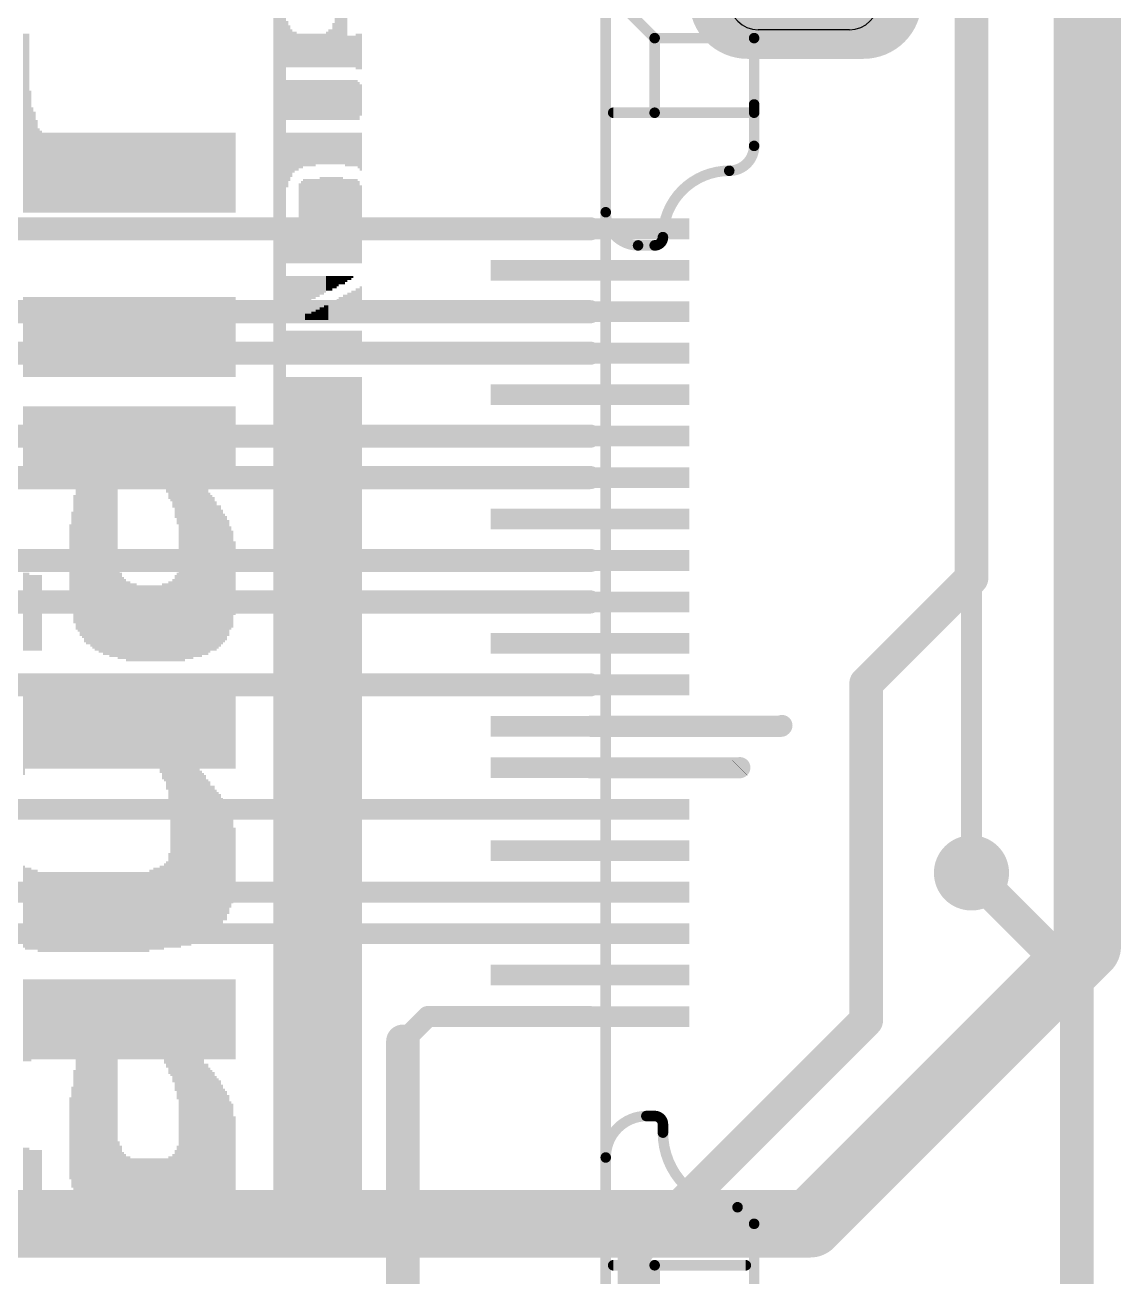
# Model space of a CAD drawing. Extents: x -12.5 to 70.1, y -12.4 to 85.2.
# Drawn here: x 24.9 to 38.13, y 9.86 to 24.96 of the extents above; entities that cross this region are included whole.
import ezdxf

# ---------------------------------------------------------------- set-up
doc = ezdxf.new("R2010")
doc.units = 0
for name, color, linetype in [('1', 12, 'CONTINUOUS'), ('16', 132, 'CONTINUOUS'), ('17', 110, 'CONTINUOUS'), ('18', 110, 'CONTINUOUS'), ('20', 53, 'CONTINUOUS'), ('21', 40, 'CONTINUOUS'), ('51', 253, 'CONTINUOUS')]:
    doc.layers.add(name, color=color, linetype=linetype)

# ---------------------------------------------------------------- blocks, each defined once
blk = doc.blocks.new('RECT')
blk.add_solid([(-0.5, -0.5), (0.5, -0.5), (-0.5, 0.5), (0.5, 0.5)])
blk = doc.blocks.new('LONGP100')
at = {"const_width": 1}
blk.add_lwpolyline([(-0.5, 0), (0.5, 0)], dxfattribs=at)
at = {"const_width": 0.5}
for points in [[(-0.5, 0.25, 1), (-0.5, -0.25)], [(0.5, -0.25, 1), (0.5, 0.25)]]:
    blk.add_lwpolyline(points, format="xyb", dxfattribs=at)
blk = doc.blocks.new('ROUNDV')
at = {"const_width": 0.5}
blk.add_lwpolyline([(0, -0.25, 1), (0, 0.25, 1), (0, -0.25)], format="xyb", dxfattribs=at)

msp = doc.modelspace()

# ---------------------------------------------------------------- linework, layer by layer
at = {"layer": '1'}
for points, const_width in [([(36.322, 29.972), (36.322, 22.352)], 0.4064), ([(19.2, 22.5), (31.72, 22.5)], 0.28), ([(36.322, 22.352), (36.322, 18.288)], 0.4064), ([(17.6, 21.5), (31.72, 21.5)], 0.28), ([(19.2, 21), (31.72, 21)], 0.28), ([(31.72, 20), (17.7, 20)], 0.28), ([(18, 19.5), (31.72, 19.5)], 0.28), ([(31.72, 18.5), (17.3, 18.5)], 0.28), ([(36.322, 18.288), (35.052, 17.018)], 0.4064), ([(17.6, 18), (31.72, 18)], 0.28), ([(35.052, 16.002), (35.052, 17.018)], 0.4064), ([(31.72, 17), (17.3, 17)], 0.28), ([(31.72, 16.5), (34.026, 16.5)], 0.254), ([(34.026, 16.5), (34.036, 16.51)], 0.254), ([(35.052, 12.954), (35.052, 16.002)], 0.4064), ([(31.72, 16), (33.526, 16)], 0.254), ([(33.526, 16), (33.528, 16.002)], 0.254), ([(11, 15.5), (31.72, 15.5)], 0.25), ([(37.592, 13.462), (36.322, 14.732)], 0.4064), ([(31.72, 14.5), (7.4, 14.5)], 0.25), ([(31.72, 14), (9.6, 14)], 0.25), ([(37.592, 3.8354), (37.592, 13.462)], 0.4064), ([(32.258, 10.16), (35.052, 12.954)], 0.4064), ([(29.764, 13), (29.464, 12.7)], 0.254), ([(31.72, 13), (29.764, 13)], 0.254), ([(29.464, 12.7), (29.464, 3.302)], 0.4064), ([(32.258, 4.826), (32.258, 10.16)], 0.4064)]:
    msp.add_lwpolyline(points, dxfattribs=dict(at, const_width=const_width))
for points, const_width in [([(31.72, 22.43, 1), (31.72, 22.57)], 0.14), ([(36.4236, 22.352, 1), (36.2204, 22.352)], 0.2032), ([(36.2204, 22.352, 1), (36.4236, 22.352)], 0.2032), ([(31.72, 21.43, 1), (31.72, 21.57)], 0.14), ([(31.72, 20.93, 1), (31.72, 21.07)], 0.14), ([(31.72, 19.93, 1), (31.72, 20.07)], 0.14), ([(31.72, 19.43, 1), (31.72, 19.57)], 0.14), ([(31.72, 18.43, 1), (31.72, 18.57)], 0.14), ([(36.3938, 18.2162, 1), (36.2502, 18.3598)], 0.2032), ([(36.2204, 18.288, 1), (36.4236, 18.288)], 0.2032), ([(31.72, 17.93, 1), (31.72, 18.07)], 0.14), ([(35.1536, 17.018, 1), (34.9504, 17.018)], 0.2032), ([(31.72, 16.93, 1), (31.72, 17.07)], 0.14), ([(34.9802, 17.0898, 1), (35.1238, 16.9462)], 0.2032), ([(31.72, 16.5635, 1), (31.72, 16.4365)], 0.127), ([(33.9811, 16.5449, 1), (34.0709, 16.4551)], 0.127), ([(34.0809, 16.4651, 1), (33.9911, 16.5549)], 0.127), ([(34.026, 16.4365, 1), (34.026, 16.5635)], 0.127), ([(35.1536, 16.002, 1), (34.9504, 16.002)], 0.2032), ([(31.72, 16.0635, 1), (31.72, 15.9365)], 0.127), ([(33.4811, 16.0449, 1), (33.5709, 15.9551)], 0.127), ([(33.5729, 15.9571, 1), (33.4831, 16.0469)], 0.127), ([(33.526, 15.9365, 1), (33.526, 16.0635)], 0.127), ([(34.9504, 16.002, 1), (35.1536, 16.002)], 0.2032), ([(31.72, 15.4375, 1), (31.72, 15.5625)], 0.125), ([(36.3938, 14.8038, 1), (36.2502, 14.6602)], 0.2032), ([(31.72, 14.4375, 1), (31.72, 14.5625)], 0.125), ([(31.72, 13.9375, 1), (31.72, 14.0625)], 0.125), ([(37.6936, 13.462, 1), (37.4904, 13.462)], 0.2032), ([(37.5202, 13.3902, 1), (37.6638, 13.5338)], 0.2032), ([(35.1238, 12.8822, 1), (34.9802, 13.0258)], 0.2032), ([(29.764, 13.0635, 1), (29.764, 12.9365)], 0.127), ([(29.8089, 12.9551, 1), (29.7191, 13.0449)], 0.127), ([(31.72, 12.9365, 1), (31.72, 13.0635)], 0.127), ([(34.9504, 12.954, 1), (35.1536, 12.954)], 0.2032), ([(29.5656, 12.7, 1), (29.3624, 12.7)], 0.2032), ([(29.4191, 12.7449, 1), (29.5089, 12.6551)], 0.127), ([(32.3596, 10.16, 1), (32.1564, 10.16)], 0.2032), ([(32.1862, 10.2318, 1), (32.3298, 10.0882)], 0.2032)]:
    msp.add_lwpolyline(points, format="xyb", dxfattribs=dict(at, const_width=const_width))
at = {"layer": '16'}
for points, const_width in [([(36.322, 14.732), (36.322, 27.686)], 0.254), ([(37.719, 27.051), (37.719, 13.843)], 0.8128), ([(37.719, 13.843), (34.376, 10.5)], 0.8128), ([(34.376, 10.5), (1.25, 10.5)], 0.8128)]:
    msp.add_lwpolyline(points, dxfattribs=dict(at, const_width=const_width))
for points, const_width in [([(36.2585, 14.732, 1), (36.3855, 14.732)], 0.127), ([(37.8627, 13.6993, 1), (37.5753, 13.9867)], 0.4064), ([(37.5158, 13.843, 1), (37.9222, 13.843)], 0.4064), ([(34.376, 10.2968, 1), (34.376, 10.7032)], 0.4064), ([(34.2323, 10.6437, 1), (34.5197, 10.3563)], 0.4064)]:
    msp.add_lwpolyline(points, format="xyb", dxfattribs=dict(at, const_width=const_width))
at = {"layer": '20'}
for p, q in [((34.3, 24.9), (33.75, 24.9)), ((34.85, 24.9), (34.3, 24.9))]:
    msp.add_line(p, q, dxfattribs=at)
for centre, start, end in [((33.75, 25.25), 180, 270), ((34.85, 25.25), 270, 0)]:
    msp.add_arc(centre, 0.35, start, end, dxfattribs=at)
at = {"layer": '51', "const_width": 0.127}
for points in [[(31.91, 22.7), (31.91, 25.45)], [(33.7, 24.8), (33.7, 25.4)], [(32.5, 24.8), (32, 25.3)], [(32.5, 23.9), (32.5, 24.8)], [(32.5, 24.8), (33.7, 24.8)], [(33.7, 24.8), (33.7, 24)], [(33.7, 24), (33.7, 23.9)], [(33.7, 24), (33.7, 23.5)], [(32.5, 23.9), (32, 23.9)], [(33.7, 23.9), (32.5, 23.9)], [(31.91, 11.3), (31.91, 22.7)], [(32.5, 22.3), (32.3, 22.3)], [(32.5, 11.8), (32.4, 11.8)], [(32.6, 11.6), (32.6, 11.7)], [(31.91, 8.55), (31.91, 11.3)], [(33.7, 9.7), (33.7, 10.5)], [(32.5, 10), (32, 10)], [(33.6, 10), (32.5, 10)], [(32.5, 10), (32.5, 9.5)]]:
    msp.add_lwpolyline(points, dxfattribs=at)
at = {"layer": '51'}
for points, const_width in [([(32.5318, 24.8, 1), (32.4682, 24.8)], 0.0635), ([(32.5, 24.8317, 1), (32.5, 24.7683)], 0.0635), ([(32.4775, 24.7775, 1), (32.5225, 24.8225)], 0.0635), ([(33.7318, 24.8, 1), (33.6683, 24.8)], 0.0635), ([(33.6683, 24.8, 1), (33.7318, 24.8)], 0.0635), ([(33.7, 24.7683, 1), (33.7, 24.8317)], 0.0635), ([(33.7318, 24, 1), (33.6683, 24)], 0.0635), ([(33.7318, 24, 1), (33.6683, 24)], 0.0635), ([(33.6683, 24, 1), (33.7318, 24)], 0.0635), ([(32, 23.9318, 1), (32, 23.8683)], 0.0635), ([(32.5, 23.9318, 1), (32.5, 23.8683)], 0.0635), ([(32.4682, 23.9, 1), (32.5318, 23.9)], 0.0635), ([(32.5, 23.8683, 1), (32.5, 23.9318)], 0.0635), ([(33.6683, 23.9, 1), (33.7318, 23.9)], 0.0635), ([(33.7, 23.8683, 1), (33.7, 23.9318)], 0.0635), ([(33.4, 23.2, 0.4142), (33.7, 23.5)], 0.127), ([(33.7318, 23.5, 1), (33.6683, 23.5)], 0.0635), ([(33.6683, 23.5, 1), (33.7318, 23.5)], 0.0635), ([(33.4, 23.2, 0.4142), (32.6, 22.4)], 0.127), ([(33.4, 23.2318, 1), (33.4, 23.1683)], 0.0635), ([(33.4, 23.1683, 1), (33.4, 23.2318)], 0.0635), ([(31.91, 22.7, 0.4142), (32.3, 22.3)], 0.127), ([(31.9417, 22.6996, 1), (31.8783, 22.7004)], 0.0635), ([(31.9417, 22.7, 1), (31.8783, 22.7)], 0.0635), ([(31.8783, 22.7, 1), (31.9417, 22.7)], 0.0635), ([(32.3, 22.3317, 1), (32.3, 22.2683)], 0.0635), ([(32.2996, 22.2683, 1), (32.3004, 22.3317)], 0.0635), ([(32.5, 22.3, 0.4142), (32.6, 22.4)], 0.127), ([(32.5, 22.3317, 1), (32.5, 22.2683)], 0.0635), ([(32.5, 22.2683, 1), (32.5, 22.3317)], 0.0635), ([(32.6318, 22.4, 1), (32.5682, 22.4)], 0.0635), ([(32.5682, 22.4, 1), (32.6318, 22.4)], 0.0635), ([(32.4, 11.8, 0.4142), (31.91, 11.3)], 0.127), ([(32.4, 11.8318, 1), (32.4, 11.7683)], 0.0635), ([(32.4003, 11.7683, 1), (32.3997, 11.8317)], 0.0635), ([(32.6, 11.7, 0.4142), (32.5, 11.8)], 0.127), ([(32.5, 11.8318, 1), (32.5, 11.7683)], 0.0635), ([(32.5, 11.7683, 1), (32.5, 11.8318)], 0.0635), ([(32.6318, 11.7, 1), (32.5682, 11.7)], 0.0635), ([(32.5682, 11.7, 1), (32.6318, 11.7)], 0.0635), ([(32.6318, 11.6, 1), (32.5682, 11.6)], 0.0635), ([(32.5682, 11.6, 1), (32.6318, 11.6)], 0.0635), ([(32.6, 11.6, 0.4142), (33.5, 10.7)], 0.127), ([(31.9417, 11.3, 1), (31.8783, 11.3)], 0.0635), ([(31.8783, 11.2997, 1), (31.9417, 11.3003)], 0.0635), ([(31.8783, 11.3, 1), (31.9417, 11.3)], 0.0635), ([(33.5, 10.7318, 1), (33.5, 10.6683)], 0.0635), ([(33.7, 10.5, 0.4142), (33.5, 10.7)], 0.127), ([(33.5, 10.6683, 1), (33.5, 10.7318)], 0.0635), ([(33.7318, 10.5, 1), (33.6683, 10.5)], 0.0635), ([(33.6683, 10.5, 1), (33.7318, 10.5)], 0.0635), ([(32, 10.0318, 1), (32, 9.9682)], 0.0635), ([(32.5, 10.0318, 1), (32.5, 9.9682)], 0.0635), ([(32.5318, 10, 1), (32.4682, 10)], 0.0635), ([(32.5, 9.9682, 1), (32.5, 10.0318)], 0.0635), ([(33.6, 9.9682, 1), (33.6, 10.0318)], 0.0635)]:
    msp.add_lwpolyline(points, format="xyb", dxfattribs=dict(at, const_width=const_width))

# ---------------------------------------------------------------- block references
at = {"layer": '1', "xscale": 0.25, "yscale": 2.4, "rotation": 90}
for p in [(31.72, 22.5), (31.72, 22), (31.72, 21.5), (31.72, 21), (31.72, 20.5), (31.72, 20), (31.72, 19.5), (31.72, 19), (31.72, 18.5), (31.72, 18), (31.72, 17.5), (31.72, 17), (31.72, 16.5), (31.72, 16), (31.72, 15.5), (31.72, 15), (31.72, 14.5), (31.72, 14), (31.72, 13.5), (31.72, 13)]:
    msp.add_blockref('RECT', p, dxfattribs=at)
at = {"layer": '17', "xscale": 1.4, "yscale": 1.4, "rotation": 180}
msp.add_blockref('LONGP100', (34.32, 25.25), dxfattribs=at)
msp.add_blockref('LONGP100', (34.32, 25.25), dxfattribs=at)
at = {"layer": '18', "xscale": 0.9064, "yscale": 0.9064}
msp.add_blockref('ROUNDV', (36.322, 14.732), dxfattribs=at)
msp.add_blockref('ROUNDV', (36.322, 14.732), dxfattribs=at)
at = {"layer": '21', "yscale": 0.0254, "rotation": 90}
for p, xscale in [((27.9146, 20.955), 21.209), ((27.94, 20.955), 21.209), ((27.9654, 20.955), 21.209), ((27.9908, 20.955), 21.209), ((28.0162, 20.955), 21.209), ((28.0416, 20.955), 21.209), ((28.6766, 24.9301), 0.9652), ((28.702, 24.9555), 1.016), ((28.7274, 24.9555), 1.016), ((28.7528, 24.9555), 1.016), ((28.7782, 24.9555), 1.016), ((28.6512, 24.8539), 0.8128), ((28.067, 24.7269), 0.5588), ((28.0924, 24.7015), 0.508), ((28.6258, 24.7142), 0.5334), ((24.892, 23.7744), 2.159), ((24.9174, 23.7744), 2.159), ((24.9428, 23.7744), 2.159), ((28.1178, 24.6761), 0.4572), ((28.1432, 24.6634), 0.4318), ((28.1686, 24.6634), 0.4318), ((28.194, 24.6507), 0.4064), ((28.2194, 24.6507), 0.4064), ((28.2448, 24.6507), 0.4064), ((28.2702, 24.6507), 0.4064), ((28.2956, 24.6507), 0.4064), ((28.321, 24.6507), 0.4064), ((28.3464, 24.6507), 0.4064), ((28.3718, 24.6507), 0.4064), ((28.3972, 24.6507), 0.4064), ((28.4226, 24.6507), 0.4064), ((28.448, 24.6507), 0.4064), ((28.4734, 24.6507), 0.4064), ((28.4988, 24.6507), 0.4064), ((28.5242, 24.6507), 0.4064), ((28.5496, 24.6634), 0.4318), ((28.575, 24.6761), 0.4572), ((28.6004, 24.6761), 0.4572), ((28.8036, 24.638), 0.381), ((28.829, 24.638), 0.381), ((28.8544, 24.638), 0.381), ((28.8798, 24.638), 0.381), ((28.9052, 24.638), 0.4318), ((28.9306, 24.638), 0.4318), ((28.956, 24.638), 0.4318), ((24.9682, 23.4315), 1.4732), ((28.067, 24.0538), 0.4826), ((28.0924, 24.0538), 0.4826), ((28.1178, 24.0538), 0.4826), ((28.1432, 24.0538), 0.4826), ((28.1686, 24.0538), 0.4826), ((28.194, 24.0538), 0.4826), ((28.2194, 24.0538), 0.4826), ((28.2448, 24.0538), 0.4826), ((28.2702, 24.0538), 0.4826), ((28.2956, 24.0538), 0.4826), ((28.321, 24.0538), 0.4826), ((28.3464, 24.0538), 0.4826), ((28.3718, 24.0538), 0.4826), ((28.3972, 24.0538), 0.4826), ((28.4226, 24.0538), 0.4826), ((28.448, 24.0538), 0.4826), ((28.4734, 24.0538), 0.4826), ((28.4988, 24.0538), 0.4826), ((28.5242, 24.0538), 0.4826), ((28.5496, 24.0538), 0.4826), ((28.575, 24.0538), 0.4826), ((28.6004, 24.0538), 0.4826), ((28.6258, 24.0538), 0.4826), ((28.6512, 24.0538), 0.4826), ((28.6766, 24.0538), 0.4826), ((28.702, 24.0538), 0.4826), ((28.7274, 24.0538), 0.4826), ((28.7528, 24.0538), 0.4826), ((28.7782, 24.0538), 0.4826), ((28.8036, 24.0538), 0.4826), ((28.829, 24.0538), 0.4826), ((28.8544, 24.0538), 0.4826), ((28.8798, 24.0538), 0.4826), ((28.9052, 24.0538), 0.4826), ((28.9306, 24.0411), 0.4572), ((28.956, 24.0538), 0.381), ((24.9936, 23.3299), 1.27), ((25.019, 23.3045), 1.2192), ((25.0444, 23.2537), 1.1176), ((25.0698, 23.2029), 1.016), ((25.0952, 23.1902), 0.9906), ((25.1206, 23.1775), 0.9652), ((25.146, 23.1775), 0.9652), ((25.1714, 23.1775), 0.9652), ((25.1968, 23.1775), 0.9652), ((25.2222, 23.1775), 0.9652), ((25.2476, 23.1775), 0.9652), ((25.273, 23.1775), 0.9652), ((25.2984, 23.1775), 0.9652), ((25.3238, 23.1775), 0.9652), ((25.3492, 23.1775), 0.9652), ((25.3746, 23.1775), 0.9652), ((25.4, 23.1775), 0.9652), ((25.4254, 23.1775), 0.9652), ((25.4508, 23.1775), 0.9652), ((25.4762, 23.1775), 0.9652), ((25.5016, 23.1775), 0.9652), ((25.527, 23.1775), 0.9652), ((25.5524, 23.1775), 0.9652), ((25.5778, 23.1775), 0.9652), ((25.6032, 23.1775), 0.9652), ((25.6286, 23.1775), 0.9652), ((25.654, 23.1775), 0.9652), ((25.6794, 23.1775), 0.9652), ((25.7048, 23.1775), 0.9652), ((25.7302, 23.1775), 0.9652), ((25.7556, 23.1775), 0.9652), ((25.781, 23.1775), 0.9652), ((25.8064, 23.1775), 0.9652), ((25.8318, 23.1775), 0.9652), ((25.8572, 23.1775), 0.9652), ((25.8826, 23.1775), 0.9652), ((25.908, 23.1775), 0.9652), ((25.9334, 23.1775), 0.9652), ((25.9588, 23.1775), 0.9652), ((25.9842, 23.1775), 0.9652), ((26.0096, 23.1775), 0.9652), ((26.035, 23.1775), 0.9652), ((26.0604, 23.1775), 0.9652), ((26.0858, 23.1775), 0.9652), ((26.1112, 23.1775), 0.9652), ((26.1366, 23.1775), 0.9652), ((26.162, 23.1775), 0.9652), ((26.1874, 23.1775), 0.9652), ((26.2128, 23.1775), 0.9652), ((26.2382, 23.1775), 0.9652), ((26.2636, 23.1775), 0.9652), ((26.289, 23.1775), 0.9652), ((26.3144, 23.1775), 0.9652), ((26.3398, 23.1775), 0.9652), ((26.3652, 23.1775), 0.9652), ((26.3906, 23.1775), 0.9652), ((26.416, 23.1775), 0.9652), ((26.4414, 23.1775), 0.9652), ((26.4668, 23.1775), 0.9652), ((26.4922, 23.1775), 0.9652), ((26.5176, 23.1775), 0.9652), ((26.543, 23.1775), 0.9652), ((26.5684, 23.1775), 0.9652), ((26.5938, 23.1775), 0.9652), ((26.6192, 23.1775), 0.9652), ((26.6446, 23.1775), 0.9652), ((26.67, 23.1775), 0.9652), ((26.6954, 23.1775), 0.9652), ((26.7208, 23.1775), 0.9652), ((26.7462, 23.1775), 0.9652), ((26.7716, 23.1775), 0.9652), ((26.797, 23.1775), 0.9652), ((26.8224, 23.1775), 0.9652), ((26.8478, 23.1775), 0.9652), ((26.8732, 23.1775), 0.9652), ((26.8986, 23.1775), 0.9652), ((26.924, 23.1775), 0.9652), ((26.9494, 23.1775), 0.9652), ((26.9748, 23.1775), 0.9652), ((27.0002, 23.1775), 0.9652), ((27.0256, 23.1775), 0.9652), ((27.051, 23.1775), 0.9652), ((27.0764, 23.1775), 0.9652), ((27.1018, 23.1775), 0.9652), ((27.1272, 23.1775), 0.9652), ((27.1526, 23.1775), 0.9652), ((27.178, 23.1775), 0.9652), ((27.2034, 23.1775), 0.9652), ((27.2288, 23.1775), 0.9652), ((27.2542, 23.1775), 0.9652), ((27.2796, 23.1775), 0.9652), ((27.305, 23.1775), 0.9652), ((27.3304, 23.1775), 0.9652), ((27.3558, 23.1775), 0.9652), ((27.3812, 23.1775), 0.9652), ((27.4066, 23.1775), 0.9652), ((27.432, 23.1775), 0.9652), ((28.067, 23.3299), 0.6604), ((28.0924, 23.368), 0.5842), ((28.1178, 23.3934), 0.5334), ((28.1432, 23.4188), 0.4826), ((28.1686, 23.4315), 0.4572), ((28.194, 23.4315), 0.4572), ((28.2194, 23.4442), 0.4318), ((28.2448, 23.4442), 0.4318), ((28.2702, 23.4569), 0.4064), ((28.2956, 23.4569), 0.4064), ((28.321, 23.4569), 0.4064), ((28.3464, 23.4569), 0.4064), ((28.3718, 23.4569), 0.4064), ((28.3972, 23.4569), 0.4064), ((28.4226, 23.4696), 0.381), ((28.448, 23.4696), 0.381), ((28.4734, 23.4696), 0.381), ((28.4988, 23.4696), 0.381), ((28.5242, 23.4696), 0.381), ((28.5496, 23.4696), 0.381), ((28.575, 23.4696), 0.381), ((28.6004, 23.4696), 0.381), ((28.6258, 23.4696), 0.381), ((28.6512, 23.4696), 0.381), ((28.6766, 23.4696), 0.381), ((28.702, 23.4696), 0.381), ((28.7274, 23.4696), 0.381), ((28.7528, 23.4696), 0.381), ((28.7782, 23.4569), 0.4064), ((28.8036, 23.4569), 0.4064), ((28.829, 23.4569), 0.4064), ((28.8544, 23.4569), 0.4064), ((28.8798, 23.4569), 0.4064), ((28.9052, 23.4569), 0.4064), ((28.9306, 23.4442), 0.4318), ((28.956, 23.4315), 0.4572), ((28.2702, 22.86), 0.4826), ((28.2956, 22.86), 0.4826), ((28.321, 22.86), 0.4826), ((28.3464, 22.86), 0.4826), ((28.3718, 22.86), 0.4826), ((28.3972, 22.86), 0.4826), ((28.4226, 22.86), 0.4826), ((28.448, 22.86), 0.4826), ((28.4734, 22.8727), 0.508), ((28.4988, 22.8727), 0.508), ((28.5242, 22.8727), 0.508), ((28.5496, 22.8727), 0.508), ((28.575, 22.8727), 0.508), ((28.6004, 22.8727), 0.508), ((28.6258, 22.8727), 0.508), ((28.6512, 22.8727), 0.508), ((28.6766, 22.8727), 0.508), ((28.702, 22.8727), 0.508), ((28.7274, 22.8727), 0.508), ((28.7528, 22.86), 0.4826), ((28.7782, 22.86), 0.4826), ((28.8036, 22.86), 0.4826), ((28.829, 22.86), 0.4826), ((28.8544, 22.86), 0.4826), ((28.8798, 22.86), 0.4826), ((28.9052, 22.86), 0.4826), ((28.2194, 22.8346), 0.4318), ((28.2448, 22.8473), 0.4572), ((28.9306, 22.8473), 0.4572), ((28.956, 22.8219), 0.4064), ((28.067, 22.2758), 0.381), ((28.0924, 22.2758), 0.381), ((28.1178, 22.2758), 0.381), ((28.1432, 22.2758), 0.381), ((28.1686, 22.2758), 0.381), ((28.194, 22.2758), 0.381), ((28.2194, 22.2758), 0.381), ((28.2448, 22.2758), 0.381), ((28.2702, 22.2758), 0.381), ((28.2956, 22.2758), 0.381), ((28.321, 22.2758), 0.381), ((28.3464, 22.2758), 0.381), ((28.3718, 22.2758), 0.381), ((28.3972, 22.2758), 0.381), ((28.4226, 22.2758), 0.381), ((28.448, 22.2758), 0.381), ((28.4734, 22.2758), 0.381), ((28.4988, 22.2758), 0.381), ((28.5242, 22.2758), 0.381), ((28.5496, 22.2758), 0.381), ((28.575, 22.2758), 0.381), ((28.6004, 22.2758), 0.381), ((28.6258, 22.2758), 0.381), ((28.6512, 22.2758), 0.381), ((28.6766, 22.2758), 0.381), ((28.702, 22.2758), 0.381), ((28.7274, 22.2758), 0.381), ((28.7528, 22.2758), 0.381), ((28.7782, 22.2758), 0.381), ((28.8036, 22.2758), 0.381), ((28.829, 22.2758), 0.381), ((28.8544, 22.2758), 0.381), ((28.8798, 22.2758), 0.381), ((28.9052, 22.2758), 0.381), ((28.9306, 22.2758), 0.381), ((28.956, 22.2758), 0.381), ((28.067, 21.7043), 0.4572), ((28.0924, 21.717), 0.4318), ((28.1178, 21.717), 0.4318), ((28.1432, 21.7297), 0.4064), ((28.1686, 21.7297), 0.4064), ((28.194, 21.7424), 0.381), ((28.2194, 21.7551), 0.3556), ((28.2448, 21.7551), 0.3556), ((28.2702, 21.7551), 0.3556), ((28.2956, 21.7678), 0.3302), ((28.321, 21.7805), 0.3048), ((28.3464, 21.7805), 0.3048), ((28.3718, 21.7932), 0.2794), ((28.3972, 21.7932), 0.2794), ((28.4226, 21.8059), 0.254), ((28.448, 21.8059), 0.254), ((28.4734, 21.8186), 0.2286), ((28.4988, 21.8186), 0.2286), ((28.5242, 21.8313), 0.2032), ((28.5496, 21.844), 0.1778), ((28.575, 21.844), 0.1778), ((28.6004, 21.844), 0.1778), ((28.6258, 21.8567), 0.1524), ((28.6512, 21.8567), 0.1524), ((28.6766, 21.8694), 0.127), ((28.702, 21.8821), 0.1016), ((28.7274, 21.8821), 0.1016), ((28.7528, 21.8821), 0.1016), ((28.7782, 21.8948), 0.0762), ((28.8036, 21.9075), 0.0508), ((28.829, 21.9075), 0.0508), ((28.8544, 21.9202), 0.0254), ((28.8544, 21.5773), 0.3556), ((28.8798, 21.5773), 0.3556), ((28.9052, 21.59), 0.381), ((28.9306, 21.59), 0.381), ((28.956, 21.6027), 0.4064), ((24.892, 21.1963), 0.9652), ((24.9174, 21.1963), 0.9652), ((24.9428, 21.1963), 0.9652), ((24.9682, 21.1963), 0.9652), ((24.9936, 21.1963), 0.9652), ((25.019, 21.1963), 0.9652), ((25.0444, 21.1963), 0.9652), ((25.0698, 21.1963), 0.9652), ((25.0952, 21.1963), 0.9652), ((25.1206, 21.1963), 0.9652), ((25.146, 21.1963), 0.9652), ((25.1714, 21.1963), 0.9652), ((25.1968, 21.1963), 0.9652), ((25.2222, 21.1963), 0.9652), ((25.2476, 21.1963), 0.9652), ((25.273, 21.1963), 0.9652), ((25.2984, 21.1963), 0.9652), ((25.3238, 21.1963), 0.9652), ((25.3492, 21.1963), 0.9652), ((25.3746, 21.1963), 0.9652), ((25.4, 21.1963), 0.9652), ((25.4254, 21.1963), 0.9652), ((25.4508, 21.1963), 0.9652), ((25.4762, 21.1963), 0.9652), ((25.5016, 21.1963), 0.9652), ((25.527, 21.1963), 0.9652), ((25.5524, 21.1963), 0.9652), ((25.5778, 21.1963), 0.9652), ((25.6032, 21.1963), 0.9652), ((25.6286, 21.1963), 0.9652), ((25.654, 21.1963), 0.9652), ((25.6794, 21.1963), 0.9652), ((25.7048, 21.1963), 0.9652), ((25.7302, 21.1963), 0.9652), ((25.7556, 21.1963), 0.9652), ((25.781, 21.1963), 0.9652), ((25.8064, 21.1963), 0.9652), ((25.8318, 21.1963), 0.9652), ((25.8572, 21.1963), 0.9652), ((25.8826, 21.1963), 0.9652), ((25.908, 21.1963), 0.9652), ((25.9334, 21.1963), 0.9652), ((25.9588, 21.1963), 0.9652), ((25.9842, 21.1963), 0.9652), ((26.0096, 21.1963), 0.9652), ((26.035, 21.1963), 0.9652), ((26.0604, 21.1963), 0.9652), ((26.0858, 21.1963), 0.9652), ((26.1112, 21.1963), 0.9652), ((26.1366, 21.1963), 0.9652), ((26.162, 21.1963), 0.9652), ((26.1874, 21.1963), 0.9652), ((26.2128, 21.1963), 0.9652), ((26.2382, 21.1963), 0.9652), ((26.2636, 21.1963), 0.9652), ((26.289, 21.1963), 0.9652), ((26.3144, 21.1963), 0.9652), ((26.3398, 21.1963), 0.9652), ((26.3652, 21.1963), 0.9652), ((26.3906, 21.1963), 0.9652), ((26.416, 21.1963), 0.9652), ((26.4414, 21.1963), 0.9652), ((26.4668, 21.1963), 0.9652), ((26.4922, 21.1963), 0.9652), ((26.5176, 21.1963), 0.9652), ((26.543, 21.1963), 0.9652), ((26.5684, 21.1963), 0.9652), ((26.5938, 21.1963), 0.9652), ((26.6192, 21.1963), 0.9652), ((26.6446, 21.1963), 0.9652), ((26.67, 21.1963), 0.9652), ((26.6954, 21.1963), 0.9652), ((26.7208, 21.1963), 0.9652), ((26.7462, 21.1963), 0.9652), ((26.7716, 21.1963), 0.9652), ((26.797, 21.1963), 0.9652), ((26.8224, 21.1963), 0.9652), ((26.8478, 21.1963), 0.9652), ((26.8732, 21.1963), 0.9652), ((26.8986, 21.1963), 0.9652), ((26.924, 21.1963), 0.9652), ((26.9494, 21.1963), 0.9652), ((26.9748, 21.1963), 0.9652), ((27.0002, 21.1963), 0.9652), ((27.0256, 21.1963), 0.9652), ((27.051, 21.1963), 0.9652), ((27.0764, 21.1963), 0.9652), ((27.1018, 21.1963), 0.9652), ((27.1272, 21.1963), 0.9652), ((27.1526, 21.1963), 0.9652), ((27.178, 21.1963), 0.9652), ((27.2034, 21.1963), 0.9652), ((27.2288, 21.1963), 0.9652), ((27.2542, 21.1963), 0.9652), ((27.2796, 21.1963), 0.9652), ((27.305, 21.1963), 0.9652), ((27.3304, 21.1963), 0.9652), ((27.3558, 21.1963), 0.9652), ((27.3812, 21.1963), 0.9652), ((27.4066, 21.1963), 0.9652), ((27.432, 21.1963), 0.9652), ((28.575, 21.5011), 0.2032), ((28.6004, 21.5011), 0.2032), ((28.6258, 21.5138), 0.2286), ((28.6512, 21.5138), 0.2286), ((28.6766, 21.5265), 0.254), ((28.702, 21.5392), 0.2794), ((28.7274, 21.5392), 0.2794), ((28.7528, 21.5519), 0.3048), ((28.7782, 21.5519), 0.3048), ((28.8036, 21.5646), 0.3302), ((28.829, 21.5646), 0.3302), ((28.2956, 21.4376), 0.0762), ((28.321, 21.4376), 0.0762), ((28.3464, 21.4376), 0.0762), ((28.3718, 21.4503), 0.1016), ((28.3972, 21.4503), 0.1016), ((28.4226, 21.463), 0.127), ((28.448, 21.463), 0.127), ((28.4734, 21.4757), 0.1524), ((28.4988, 21.4757), 0.1524), ((28.5242, 21.4884), 0.1778), ((28.5496, 21.4884), 0.1778), ((28.067, 21.0693), 0.4064), ((28.0924, 21.0693), 0.4064), ((28.1178, 21.0693), 0.4064), ((28.1432, 21.0693), 0.4064), ((28.1686, 21.0693), 0.4064), ((28.194, 21.0693), 0.4064), ((28.2194, 21.0693), 0.4064), ((28.2448, 21.0693), 0.4064), ((28.2702, 21.0693), 0.4064), ((28.2956, 21.0693), 0.4064), ((28.321, 21.0693), 0.4064), ((28.3464, 21.0693), 0.4064), ((28.3718, 21.0693), 0.4064), ((28.3972, 21.0693), 0.4064), ((28.4226, 21.0693), 0.4064), ((28.448, 21.0693), 0.4064), ((28.4734, 21.0693), 0.4064), ((28.4988, 21.0693), 0.4064), ((28.5242, 21.0693), 0.4064), ((28.5496, 21.0693), 0.4064), ((28.575, 21.0693), 0.4064), ((28.6004, 21.0693), 0.4064), ((28.6258, 21.0693), 0.4064), ((28.6512, 21.0693), 0.4064), ((28.6766, 21.0693), 0.4064), ((28.702, 21.0693), 0.4064), ((28.7274, 21.0693), 0.4064), ((28.7528, 21.0693), 0.4064), ((28.7782, 21.0693), 0.4064), ((28.8036, 21.0693), 0.4064), ((28.829, 21.0693), 0.4064), ((28.8544, 21.0693), 0.4064), ((28.8798, 21.0693), 0.4064), ((28.9052, 21.0693), 0.4064), ((28.9306, 21.0693), 0.4064), ((28.956, 21.0693), 0.4064), ((28.067, 15.5321), 10.3632), ((28.0924, 15.5321), 10.3632), ((28.1178, 15.5321), 10.3632), ((28.1432, 15.5321), 10.3632), ((28.1686, 15.5321), 10.3632), ((28.194, 15.5321), 10.3632), ((28.2194, 15.5321), 10.3632), ((28.2448, 15.5321), 10.3632), ((28.2702, 15.5321), 10.3632), ((28.2956, 15.5321), 10.3632), ((28.321, 15.5321), 10.3632), ((28.3464, 15.5321), 10.3632), ((28.3718, 15.5321), 10.3632), ((28.3972, 15.5321), 10.3632), ((28.4226, 15.5321), 10.3632), ((28.448, 15.5321), 10.3632), ((28.4734, 15.5321), 10.3632), ((28.4988, 15.5321), 10.3632), ((28.5242, 15.5321), 10.3632), ((28.5496, 15.5321), 10.3632), ((28.575, 15.5321), 10.3632), ((28.6004, 15.5321), 10.3632), ((28.6258, 15.5321), 10.3632), ((28.6512, 15.5321), 10.3632), ((28.6766, 15.5321), 10.3632), ((28.702, 15.5321), 10.3632), ((28.7274, 15.5321), 10.3632), ((28.7528, 15.5321), 10.3632), ((28.7782, 15.5321), 10.3632), ((28.8036, 15.5321), 10.3632), ((28.829, 15.5321), 10.3632), ((28.8544, 15.5321), 10.3632), ((28.8798, 15.5321), 10.3632), ((28.9052, 15.5321), 10.3632), ((28.9306, 15.5321), 10.3632), ((28.956, 15.5321), 10.3632), ((24.892, 19.8755), 0.9652), ((24.9174, 19.8755), 0.9652), ((24.9428, 19.8755), 0.9652), ((24.9682, 19.8755), 0.9652), ((24.9936, 19.8755), 0.9652), ((25.019, 19.8755), 0.9652), ((25.0444, 19.8755), 0.9652), ((25.0698, 19.8755), 0.9652), ((25.0952, 19.8755), 0.9652), ((25.1206, 19.8755), 0.9652), ((25.146, 19.8755), 0.9652), ((25.1714, 19.8755), 0.9652), ((25.1968, 19.8755), 0.9652), ((25.2222, 19.8755), 0.9652), ((25.2476, 19.8755), 0.9652), ((25.273, 19.8755), 0.9652), ((25.2984, 19.8755), 0.9652), ((25.3238, 19.8755), 0.9652), ((25.3492, 19.8755), 0.9652), ((25.3746, 19.8755), 0.9652), ((25.4, 19.8755), 0.9652), ((25.4254, 19.8755), 0.9652), ((25.4508, 19.8755), 0.9652), ((25.4762, 19.8755), 0.9652), ((25.5016, 19.8755), 0.9652), ((25.527, 19.0119), 2.6924), ((25.5524, 18.9992), 2.7178), ((25.5778, 18.9738), 2.7686), ((25.6032, 18.9611), 2.794), ((25.6286, 18.9357), 2.8448), ((25.654, 18.923), 2.8702), ((25.6794, 18.923), 2.8702), ((25.7048, 18.9103), 2.8956), ((25.7302, 18.8976), 2.921), ((25.7556, 18.8849), 2.9464), ((25.781, 18.8849), 2.9464), ((25.8064, 18.8722), 2.9718), ((25.8318, 18.8722), 2.9718), ((25.8572, 18.8595), 2.9972), ((25.8826, 18.8595), 2.9972), ((25.908, 18.8595), 2.9972), ((25.9334, 18.8468), 3.0226), ((25.9588, 18.8468), 3.0226), ((25.9842, 18.8468), 3.0226), ((26.0096, 18.8468), 3.0226), ((26.035, 19.8755), 0.9652), ((26.0604, 19.8755), 0.9652), ((26.0858, 19.8755), 0.9652), ((26.1112, 19.8755), 0.9652), ((26.1366, 19.8755), 0.9652), ((26.162, 19.8755), 0.9652), ((26.1874, 19.8755), 0.9652), ((26.2128, 19.8755), 0.9652), ((26.2382, 19.8755), 0.9652), ((26.2636, 19.8755), 0.9652), ((26.289, 19.8755), 0.9652), ((26.3144, 19.8755), 0.9652), ((26.3398, 19.8755), 0.9652), ((26.3652, 19.8755), 0.9652), ((26.3906, 19.8755), 0.9652), ((26.416, 19.8755), 0.9652), ((26.4414, 19.8755), 0.9652), ((26.4668, 19.8755), 0.9652), ((26.4922, 19.8755), 0.9652), ((26.5176, 19.8755), 0.9652), ((26.543, 19.8755), 0.9652), ((26.5684, 19.8755), 0.9652), ((26.5938, 19.8628), 0.9906), ((26.6192, 19.8374), 1.0414), ((26.6446, 19.7993), 1.1176), ((26.67, 19.7866), 1.143), ((26.6954, 19.7485), 1.2192), ((26.7208, 19.685), 1.3462), ((26.7462, 19.6469), 1.4224), ((26.7716, 18.8214), 3.0734), ((26.797, 18.8214), 3.0734), ((26.8224, 18.8214), 3.0734), ((26.8478, 18.8341), 3.048), ((26.8732, 18.8341), 3.048), ((26.8986, 18.8341), 3.048), ((26.924, 18.8341), 3.048), ((26.9494, 18.8468), 3.0226), ((26.9748, 18.8468), 3.0226), ((27.0002, 18.8468), 3.0226), ((27.0256, 18.8468), 3.0226), ((27.051, 18.8595), 2.9972), ((27.0764, 19.8755), 0.9652), ((27.1018, 19.8755), 0.9652), ((27.1272, 19.8755), 0.9652), ((27.1526, 19.8755), 0.9652), ((27.178, 19.8755), 0.9652), ((27.2034, 19.8755), 0.9652), ((27.2288, 19.8755), 0.9652), ((27.2542, 19.8755), 0.9652), ((27.2796, 19.8755), 0.9652), ((27.305, 19.8755), 0.9652), ((27.3304, 19.8755), 0.9652), ((27.3558, 19.8755), 0.9652), ((27.3812, 19.8755), 0.9652), ((27.4066, 19.8755), 0.9652), ((27.432, 19.8755), 0.9652), ((27.0764, 18.3642), 2.0066), ((27.1018, 18.3642), 2.0066), ((25.5016, 18.5166), 1.5494), ((27.1272, 18.3515), 1.9304), ((27.1526, 18.3515), 1.8796), ((27.178, 18.3388), 1.8542), ((27.2034, 18.3134), 1.8034), ((25.4762, 18.4785), 1.2192), ((27.2288, 18.3007), 1.7272), ((27.2542, 18.3134), 1.7018), ((27.2796, 18.3007), 1.6256), ((27.305, 18.288), 1.5494), ((27.3304, 18.288), 1.4986), ((25.4508, 18.4531), 0.9652), ((27.3558, 18.288), 1.397), ((27.3812, 18.288), 1.2446), ((27.4066, 18.2753), 1.1684), ((27.432, 18.288), 0.889), ((26.035, 17.8689), 1.1176), ((24.892, 17.8816), 0.9398), ((24.9174, 17.8816), 0.9398), ((24.9428, 17.8816), 0.9398), ((24.9682, 17.8689), 0.9144), ((24.9936, 17.8689), 0.9144), ((25.019, 17.8689), 0.9144), ((25.0444, 17.8689), 0.9144), ((25.0698, 17.8689), 0.9144), ((25.0952, 17.8689), 0.9144), ((26.0604, 17.8308), 1.0414), ((26.0858, 17.8054), 0.9906), ((26.1112, 17.7927), 0.9652), ((26.6954, 17.78), 0.9906), ((26.7208, 17.8054), 1.0414), ((26.7462, 17.8181), 1.0668), ((26.1366, 17.7673), 0.9652), ((26.162, 17.7673), 0.9652), ((26.1874, 17.7546), 0.9398), ((26.2128, 17.7546), 0.9398), ((26.2382, 17.7546), 0.9398), ((26.2636, 17.7419), 0.9144), ((26.289, 17.7419), 0.9144), ((26.3144, 17.7419), 0.9144), ((26.3398, 17.7419), 0.9144), ((26.3652, 17.7419), 0.9144), ((26.3906, 17.7419), 0.9144), ((26.416, 17.7419), 0.9144), ((26.4414, 17.7419), 0.9144), ((26.4668, 17.7419), 0.9144), ((26.4922, 17.7419), 0.9144), ((26.5176, 17.7419), 0.9144), ((26.543, 17.7419), 0.9144), ((26.5684, 17.7546), 0.9398), ((26.5938, 17.7546), 0.9398), ((26.6192, 17.7546), 0.9398), ((26.6446, 17.7673), 0.9652), ((26.67, 17.7673), 0.9652), ((24.892, 16.4211), 1.016), ((24.9174, 16.4592), 0.9398), ((24.9428, 16.4592), 0.9398), ((24.9682, 16.4592), 0.9398), ((24.9936, 16.4592), 0.9398), ((25.019, 16.4592), 0.9398), ((25.0444, 16.4592), 0.9398), ((25.0698, 16.4592), 0.9398), ((25.0952, 16.4592), 0.9398), ((25.1206, 16.4592), 0.9398), ((25.146, 16.4592), 0.9398), ((25.1714, 16.4592), 0.9398), ((25.1968, 16.4592), 0.9398), ((25.2222, 16.4592), 0.9398), ((25.2476, 16.4592), 0.9398), ((25.273, 16.4592), 0.9398), ((25.2984, 16.4592), 0.9398), ((25.3238, 16.4592), 0.9398), ((25.3492, 16.4592), 0.9398), ((25.3746, 16.4592), 0.9398), ((25.4, 16.4592), 0.9398), ((25.4254, 16.4592), 0.9398), ((25.4508, 16.4592), 0.9398), ((25.4762, 16.4592), 0.9398), ((25.5016, 16.4592), 0.9398), ((25.527, 16.4592), 0.9398), ((25.5524, 16.4592), 0.9398), ((25.5778, 16.4592), 0.9398), ((25.6032, 16.4592), 0.9398), ((25.6286, 16.4592), 0.9398), ((25.654, 16.4592), 0.9398), ((25.6794, 16.4592), 0.9398), ((25.7048, 16.4592), 0.9398), ((25.7302, 16.4592), 0.9398), ((25.7556, 16.4592), 0.9398), ((25.781, 16.4592), 0.9398), ((25.8064, 16.4592), 0.9398), ((25.8318, 16.4592), 0.9398), ((25.8572, 16.4592), 0.9398), ((25.8826, 16.4592), 0.9398), ((25.908, 16.4592), 0.9398), ((25.9334, 16.4592), 0.9398), ((25.9588, 16.4592), 0.9398), ((25.9842, 16.4592), 0.9398), ((26.0096, 16.4592), 0.9398), ((26.035, 16.4592), 0.9398), ((26.0604, 16.4592), 0.9398), ((26.0858, 16.4592), 0.9398), ((26.1112, 16.4592), 0.9398), ((26.1366, 16.4592), 0.9398), ((26.162, 16.4592), 0.9398), ((26.1874, 16.4592), 0.9398), ((26.2128, 16.4592), 0.9398), ((26.2382, 16.4592), 0.9398), ((26.2636, 16.4592), 0.9398), ((26.289, 16.4592), 0.9398), ((26.3144, 16.4592), 0.9398), ((26.3398, 16.4592), 0.9398), ((26.3652, 16.4592), 0.9398), ((26.3906, 16.4592), 0.9398), ((26.416, 16.4592), 0.9398), ((26.4414, 16.4592), 0.9398), ((26.4668, 16.4592), 0.9398), ((26.4922, 16.4592), 0.9398), ((26.5176, 16.4592), 0.9398), ((26.543, 16.4338), 0.9906), ((26.5684, 16.3957), 1.0668), ((26.5938, 16.383), 1.0922), ((26.6192, 16.3322), 1.1938), ((26.6446, 16.2687), 1.3208), ((26.67, 15.3797), 3.0988), ((26.6954, 15.3797), 3.0988), ((26.7208, 15.3797), 3.0988), ((26.7462, 15.3797), 3.0988), ((26.7716, 15.3797), 3.0988), ((26.797, 15.3924), 3.0734), ((26.8224, 15.3924), 3.0734), ((26.8478, 15.3924), 3.0734), ((26.8732, 15.3924), 3.0734), ((26.8986, 15.3924), 3.0734), ((26.924, 15.4051), 3.048), ((26.9494, 15.4178), 3.0226), ((26.9748, 15.4178), 3.0226), ((27.0002, 15.4178), 3.0226), ((27.0256, 16.4592), 0.9398), ((27.051, 16.4592), 0.9398), ((27.0764, 16.4592), 0.9398), ((27.1018, 16.4592), 0.9398), ((27.1272, 16.4592), 0.9398), ((27.1526, 16.4592), 0.9398), ((27.178, 16.4592), 0.9398), ((27.2034, 16.4592), 0.9398), ((27.2288, 16.4592), 0.9398), ((27.2542, 16.4592), 0.9398), ((27.2796, 16.4592), 0.9398), ((27.305, 16.4592), 0.9398), ((27.3304, 16.4592), 0.9398), ((27.3558, 16.4592), 0.9398), ((27.3812, 16.4592), 0.9398), ((27.4066, 16.4592), 0.9398), ((27.432, 16.4592), 0.9398), ((27.0256, 14.9352), 2.0574), ((27.051, 14.9352), 2.0066), ((27.0764, 14.9225), 1.9812), ((27.1018, 14.9098), 1.905), ((27.1272, 14.9098), 1.8542), ((27.1526, 14.8971), 1.778), ((27.178, 14.8971), 1.778), ((27.2034, 14.8844), 1.7018), ((27.2288, 14.8844), 1.651), ((27.2542, 14.8844), 1.6002), ((27.2796, 14.8717), 1.524), ((27.305, 14.8717), 1.4224), ((27.3304, 14.859), 1.397), ((27.3558, 14.8717), 1.27), ((27.3812, 14.8844), 1.143), ((27.4066, 14.8844), 1.0414), ((27.432, 14.9098), 0.7366), ((26.6446, 14.4018), 1.143), ((24.892, 14.3256), 0.9906), ((26.543, 14.3129), 1.016), ((26.5684, 14.3129), 1.016), ((26.5938, 14.3383), 1.016), ((26.6192, 14.351), 1.0414), ((24.9174, 14.3002), 0.9906), ((24.9428, 14.3002), 0.9906), ((24.9682, 14.3002), 0.9906), ((24.9936, 14.2875), 0.9652), ((25.019, 14.2875), 0.9652), ((25.0444, 14.2875), 0.9652), ((25.0698, 14.2621), 0.9652), ((25.0952, 14.2621), 0.9652), ((25.1206, 14.2621), 0.9652), ((25.146, 14.2621), 0.9652), ((25.1714, 14.2621), 0.9652), ((25.1968, 14.2621), 0.9652), ((25.2222, 14.2621), 0.9652), ((25.2476, 14.2621), 0.9652), ((25.273, 14.2621), 0.9652), ((25.2984, 14.2621), 0.9652), ((25.3238, 14.2621), 0.9652), ((25.3492, 14.2621), 0.9652), ((25.3746, 14.2621), 0.9652), ((25.4, 14.2621), 0.9652), ((25.4254, 14.2621), 0.9652), ((25.4508, 14.2621), 0.9652), ((25.4762, 14.2621), 0.9652), ((25.5016, 14.2621), 0.9652), ((25.527, 14.2621), 0.9652), ((25.5524, 14.2621), 0.9652), ((25.5778, 14.2621), 0.9652), ((25.6032, 14.2621), 0.9652), ((25.6286, 14.2621), 0.9652), ((25.654, 14.2621), 0.9652), ((25.6794, 14.2621), 0.9652), ((25.7048, 14.2621), 0.9652), ((25.7302, 14.2621), 0.9652), ((25.7556, 14.2621), 0.9652), ((25.781, 14.2621), 0.9652), ((25.8064, 14.2621), 0.9652), ((25.8318, 14.2621), 0.9652), ((25.8572, 14.2621), 0.9652), ((25.8826, 14.2621), 0.9652), ((25.908, 14.2621), 0.9652), ((25.9334, 14.2621), 0.9652), ((25.9588, 14.2621), 0.9652), ((25.9842, 14.2621), 0.9652), ((26.0096, 14.2621), 0.9652), ((26.035, 14.2621), 0.9652), ((26.0604, 14.2621), 0.9652), ((26.0858, 14.2621), 0.9652), ((26.1112, 14.2621), 0.9652), ((26.1366, 14.2621), 0.9652), ((26.162, 14.2621), 0.9652), ((26.1874, 14.2621), 0.9652), ((26.2128, 14.2621), 0.9652), ((26.2382, 14.2621), 0.9652), ((26.2636, 14.2621), 0.9652), ((26.289, 14.2621), 0.9652), ((26.3144, 14.2621), 0.9652), ((26.3398, 14.2621), 0.9652), ((26.3652, 14.2621), 0.9652), ((26.3906, 14.2621), 0.9652), ((26.416, 14.2875), 0.9652), ((26.4414, 14.2875), 0.9652), ((26.4668, 14.3002), 0.9906), ((26.4922, 14.3002), 0.9906), ((26.5176, 14.3002), 0.9906), ((24.892, 12.954), 0.9906), ((24.9174, 12.954), 0.9906), ((24.9428, 12.954), 0.9906), ((24.9682, 12.954), 0.9906), ((24.9936, 12.9667), 0.9652), ((25.019, 12.9667), 0.9652), ((25.0444, 12.9667), 0.9652), ((25.0698, 12.9667), 0.9652), ((25.0952, 12.9667), 0.9652), ((25.1206, 12.9667), 0.9652), ((25.146, 12.9667), 0.9652), ((25.1714, 12.9667), 0.9652), ((25.1968, 12.9667), 0.9652), ((25.2222, 12.9667), 0.9652), ((25.2476, 12.9667), 0.9652), ((25.273, 12.9667), 0.9652), ((25.2984, 12.9667), 0.9652), ((25.3238, 12.9667), 0.9652), ((25.3492, 12.9667), 0.9652), ((25.3746, 12.9667), 0.9652), ((25.4, 12.9667), 0.9652), ((25.4254, 12.9667), 0.9652), ((25.4508, 12.9667), 0.9652), ((25.4762, 12.9667), 0.9652), ((25.5016, 12.9667), 0.9652), ((25.527, 12.1031), 2.6924), ((25.5524, 12.0777), 2.7432), ((25.5778, 12.0523), 2.794), ((25.6032, 12.0396), 2.8194), ((25.6286, 12.0269), 2.8448), ((25.654, 12.0015), 2.8956), ((25.6794, 12.0015), 2.8956), ((25.7048, 11.9888), 2.921), ((25.7302, 11.9761), 2.9464), ((25.7556, 11.9634), 2.9718), ((25.781, 11.9634), 2.9718), ((25.8064, 11.9507), 2.9972), ((25.8318, 11.9507), 2.9972), ((25.8572, 11.9507), 2.9972), ((25.8826, 11.938), 3.0226), ((25.908, 11.938), 3.0226), ((25.9334, 11.9253), 3.048), ((25.9588, 11.9253), 3.048), ((25.9842, 11.9253), 3.048), ((26.0096, 11.9253), 3.048), ((26.035, 12.9667), 0.9652), ((26.0604, 12.9667), 0.9652), ((26.0858, 12.9667), 0.9652), ((26.1112, 12.9667), 0.9652), ((26.1366, 12.9667), 0.9652), ((26.162, 12.9667), 0.9652), ((26.1874, 12.9667), 0.9652), ((26.2128, 12.9667), 0.9652), ((26.2382, 12.9667), 0.9652), ((26.2636, 12.9667), 0.9652), ((26.289, 12.9667), 0.9652), ((26.3144, 12.9667), 0.9652), ((26.3398, 12.9667), 0.9652), ((26.3652, 12.9667), 0.9652), ((26.3906, 12.9667), 0.9652), ((26.416, 12.9667), 0.9652), ((26.4414, 12.9667), 0.9652), ((26.4668, 12.9667), 0.9652), ((26.4922, 12.9667), 0.9652), ((26.5176, 12.9667), 0.9652), ((26.543, 12.9667), 0.9652), ((26.5684, 12.9667), 0.9652), ((26.5938, 12.9413), 1.016), ((26.6192, 12.9159), 1.0668), ((26.6446, 12.8778), 1.143), ((26.67, 12.8651), 1.1684), ((26.6954, 12.827), 1.2446), ((26.7208, 12.7762), 1.3462), ((26.7462, 12.7254), 1.4478), ((26.7716, 11.9126), 3.0734), ((26.797, 11.9126), 3.0734), ((26.8224, 11.9126), 3.0734), ((26.8478, 11.9126), 3.0734), ((26.8732, 11.9126), 3.0734), ((26.8986, 11.9126), 3.0734), ((26.924, 11.9126), 3.0734), ((26.9494, 11.9253), 3.048), ((26.9748, 11.9253), 3.048), ((27.0002, 11.9253), 3.048), ((27.0256, 11.9253), 3.048), ((27.051, 11.9253), 3.048), ((27.0764, 12.9667), 0.9652), ((27.1018, 12.9667), 0.9652), ((27.1272, 12.9667), 0.9652), ((27.1526, 12.9667), 0.9652), ((27.178, 12.9667), 0.9652), ((27.2034, 12.9667), 0.9652), ((27.2288, 12.9667), 0.9652), ((27.2542, 12.9667), 0.9652), ((27.2796, 12.9667), 0.9652), ((27.305, 12.9667), 0.9652), ((27.3304, 12.9667), 0.9652), ((27.3558, 12.9667), 0.9652), ((27.3812, 12.9667), 0.9652), ((27.4066, 12.9667), 0.9652), ((27.432, 12.9667), 0.9652), ((27.0764, 11.43), 2.0066), ((27.1018, 11.4427), 1.9812), ((27.1272, 11.4173), 1.9304), ((25.5016, 11.5951), 1.524), ((27.1526, 11.4173), 1.8796), ((27.178, 11.4046), 1.8542), ((27.2034, 11.3792), 1.8034), ((27.2288, 11.3919), 1.7272), ((27.2542, 11.3792), 1.7018), ((25.4762, 11.5443), 1.2192), ((27.2796, 11.3665), 1.6256), ((27.305, 11.3665), 1.524), ((27.3304, 11.3538), 1.4986), ((25.4508, 11.5316), 0.9906), ((27.3558, 11.3538), 1.397), ((27.3812, 11.3538), 1.2446), ((27.4066, 11.3538), 1.1938), ((27.432, 11.3538), 0.889), ((26.035, 10.9347), 1.1176), ((24.892, 10.9474), 0.9398), ((24.9174, 10.9474), 0.9398), ((24.9428, 10.9474), 0.9398), ((24.9682, 10.9347), 0.9144), ((24.9936, 10.9347), 0.9144), ((25.019, 10.9347), 0.9144), ((25.0444, 10.9347), 0.9144), ((25.0698, 10.9347), 0.9144), ((25.0952, 10.9347), 0.9144), ((26.0604, 10.9093), 1.0668), ((26.0858, 10.8712), 0.9906), ((26.1112, 10.8585), 0.9652), ((26.6954, 10.8458), 0.9906), ((26.7208, 10.8839), 1.016), ((26.7462, 10.9093), 1.0668), ((26.1366, 10.8458), 0.9398), ((26.162, 10.8458), 0.9398), ((26.1874, 10.8331), 0.9144), ((26.2128, 10.8331), 0.9144), ((26.2382, 10.8331), 0.9144), ((26.2636, 10.8331), 0.9144), ((26.289, 10.8331), 0.9144), ((26.3144, 10.8204), 0.9398), ((26.3398, 10.8204), 0.9398), ((26.3652, 10.8204), 0.9398), ((26.3906, 10.8204), 0.9398), ((26.416, 10.8204), 0.9398), ((26.4414, 10.8204), 0.9398), ((26.4668, 10.8204), 0.9398), ((26.4922, 10.8204), 0.9398), ((26.5176, 10.8204), 0.9398), ((26.543, 10.8204), 0.9398), ((26.5684, 10.8204), 0.9398), ((26.5938, 10.8204), 0.9398), ((26.6192, 10.8204), 0.9398), ((26.6446, 10.8331), 0.9652), ((26.67, 10.8331), 0.9652)]:
    msp.add_blockref('RECT', p, dxfattribs=dict(at, xscale=xscale))

doc.saveas('drawing.dxf')
